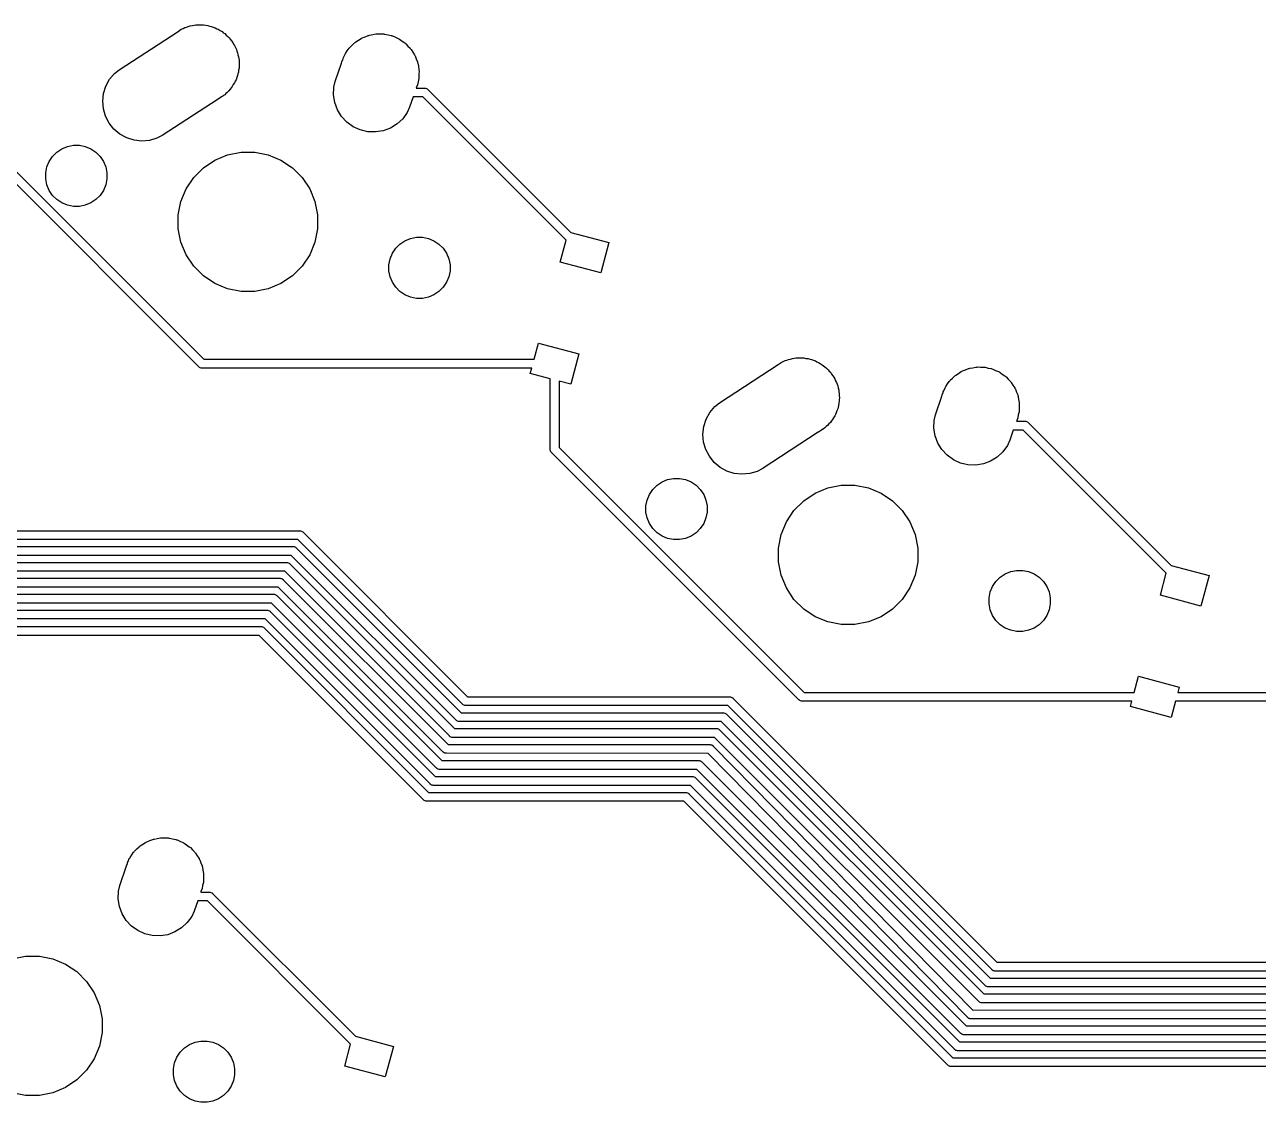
# Model space of a CAD drawing. Extents: x -662 to -203, y -195 to -58.
# Drawn here: x -418.59 to -383.3, y -102.33 to -71.5 of the extents above; entities that cross this region are included whole.
import ezdxf

# ---------------------------------------------------------------- set-up
doc = ezdxf.new("R2010")
doc.units = 0
doc.layers.add('BLACK', color=7, linetype='CONTINUOUS')

msp = doc.modelspace()

# ---------------------------------------------------------------- linework, layer by layer
at = {"layer": 'BLACK', "linetype": 'CONTINUOUS'}
for p, q in [((-414.113, -71.6351), (-414.056, -71.6114)), ((-414.056, -71.6114), (-414.001, -71.5828)), ((-414.001, -71.5828), (-413.954, -71.5691)), ((-413.954, -71.5691), (-413.908, -71.5503)), ((-413.908, -71.5503), (-413.848, -71.5382)), ((-413.848, -71.5382), (-413.788, -71.5209)), ((-413.788, -71.5209), (-413.739, -71.5167)), ((-413.739, -71.5167), (-413.691, -71.5071)), ((-413.691, -71.5071), (-413.629, -71.5071)), ((-413.629, -71.5071), (-413.567, -71.5017)), ((-413.567, -71.5017), (-413.519, -71.5071)), ((-413.519, -71.5071), (-413.469, -71.5071)), ((-413.469, -71.5071), (-413.409, -71.5192)), ((-413.409, -71.5192), (-413.347, -71.5259)), ((-413.347, -71.5259), (-413.3, -71.5407)), ((-413.3, -71.5407), (-413.252, -71.5503)), ((-413.252, -71.5503), (-413.195, -71.574)), ((-413.195, -71.574), (-413.136, -71.5927)), ((-413.136, -71.5927), (-413.093, -71.6163)), ((-413.093, -71.6163), (-413.047, -71.6351)), ((-415.884, -72.791), (-414.2, -71.6932)), ((-414.2, -71.6932), (-414.113, -71.6351)), ((-413.047, -71.6351), (-412.996, -71.6695)), ((-412.996, -71.6695), (-412.942, -71.6993)), ((-412.942, -71.6993), (-412.904, -71.7309)), ((-412.904, -71.7309), (-412.863, -71.7582)), ((-412.863, -71.7582), (-412.819, -71.802)), ((-412.819, -71.802), (-412.772, -71.8419)), ((-412.772, -71.8419), (-412.741, -71.8802)), ((-412.741, -71.8802), (-412.706, -71.9149)), ((-412.706, -71.9149), (-412.672, -71.9664)), ((-412.672, -71.9664), (-412.633, -72.0147)), ((-409.118, -71.9941), (-409.041, -71.9466)), ((-409.041, -71.9466), (-408.965, -71.8964)), ((-408.965, -71.8964), (-408.946, -71.8885)), ((-408.946, -71.8885), (-408.929, -71.8778)), ((-408.929, -71.8778), (-408.844, -71.8462)), ((-408.844, -71.8462), (-408.761, -71.8116)), ((-408.761, -71.8116), (-408.74, -71.8076)), ((-408.74, -71.8076), (-408.721, -71.8004)), ((-408.721, -71.8004), (-408.632, -71.786)), ((-408.632, -71.786), (-408.543, -71.7683)), ((-408.543, -71.7683), (-408.523, -71.7683)), ((-408.523, -71.7683), (-408.503, -71.7651)), ((-408.503, -71.7651), (-408.412, -71.7683)), ((-408.412, -71.7683), (-408.322, -71.7683)), ((-408.322, -71.7683), (-408.302, -71.7723)), ((-408.302, -71.7723), (-408.281, -71.7731)), ((-408.281, -71.7731), (-408.193, -71.7939)), ((-408.193, -71.7939), (-408.104, -71.8116)), ((-408.104, -71.8116), (-408.085, -71.8194)), ((-408.085, -71.8194), (-408.065, -71.8241)), ((-408.065, -71.8241), (-407.983, -71.8617)), ((-407.983, -71.8617), (-407.9, -71.8964)), ((-407.9, -71.8964), (-407.883, -71.9077)), ((-407.883, -71.9077), (-407.864, -71.9163)), ((-407.864, -71.9163), (-407.791, -71.9692)), ((-407.791, -71.9692), (-407.715, -72.0195)), ((-412.633, -72.0147), (-412.611, -72.0583)), ((-412.611, -72.0583), (-412.583, -72.0992)), ((-412.583, -72.0992), (-412.56, -72.1564)), ((-412.56, -72.1564), (-412.531, -72.2114)), ((-412.531, -72.2114), (-412.517, -72.2585)), ((-412.517, -72.2585), (-412.498, -72.3039)), ((-412.498, -72.3039), (-412.486, -72.3647)), ((-409.418, -72.3434), (-409.409, -72.3248)), ((-409.409, -72.3248), (-409.357, -72.2514)), ((-409.357, -72.2514), (-409.306, -72.1762)), ((-409.306, -72.1762), (-409.292, -72.1617)), ((-409.292, -72.1617), (-409.28, -72.1451)), ((-409.28, -72.1451), (-409.214, -72.0835)), ((-409.214, -72.0835), (-409.15, -72.0195)), ((-409.15, -72.0195), (-409.133, -72.0081)), ((-409.133, -72.0081), (-409.118, -71.9941)), ((-407.715, -72.0195), (-407.701, -72.034)), ((-407.701, -72.034), (-407.684, -72.046)), ((-407.684, -72.046), (-407.623, -72.1122)), ((-407.623, -72.1122), (-407.559, -72.1762)), ((-407.559, -72.1762), (-407.547, -72.1932)), ((-407.547, -72.1932), (-407.533, -72.2082)), ((-407.533, -72.2082), (-407.486, -72.2852)), ((-407.486, -72.2852), (-407.435, -72.3604)), ((-412.486, -72.3647), (-412.469, -72.4241)), ((-412.469, -72.4241), (-412.465, -72.4731)), ((-412.465, -72.4731), (-412.455, -72.5213)), ((-412.455, -72.5213), (-412.455, -72.5832)), ((-412.455, -72.5832), (-412.45, -72.6449)), ((-412.45, -72.6449), (-412.455, -72.6937)), ((-409.703, -73.1302), (-409.521, -72.5996)), ((-409.521, -72.5996), (-409.514, -72.5652)), ((-409.514, -72.5652), (-409.485, -72.4951)), ((-409.485, -72.4951), (-409.479, -72.4758)), ((-409.479, -72.4758), (-409.464, -72.444)), ((-409.464, -72.444), (-409.429, -72.3604)), ((-409.429, -72.3604), (-409.418, -72.3434)), ((-407.435, -72.3604), (-407.428, -72.3794)), ((-407.428, -72.3794), (-407.417, -72.3968)), ((-407.417, -72.3968), (-407.385, -72.4815)), ((-407.385, -72.4815), (-407.351, -72.5652)), ((-407.351, -72.5652), (-407.347, -72.5853)), ((-407.347, -72.5853), (-407.34, -72.6045)), ((-407.34, -72.6045), (-407.325, -72.6937)), ((-416.156, -73.0646), (-416.014, -72.8949)), ((-416.014, -72.8949), (-415.884, -72.791)), ((-412.522, -73.0174), (-412.541, -73.0765)), ((-412.498, -72.9602), (-412.522, -73.0174)), ((-412.489, -72.912), (-412.498, -72.9602)), ((-412.474, -72.8652), (-412.489, -72.912)), ((-412.467, -72.8036), (-412.474, -72.8652)), ((-412.455, -72.7429), (-412.467, -72.8036)), ((-412.455, -72.6937), (-412.455, -72.7429)), ((-407.312, -73.0447), (-407.333, -73.1327)), ((-407.325, -72.6937), (-407.307, -72.7825)), ((-407.311, -73.0242), (-407.312, -73.0447)), ((-407.307, -73.0041), (-407.311, -73.0242)), ((-407.307, -72.7825), (-407.307, -72.803)), ((-407.307, -72.803), (-407.304, -72.8232)), ((-407.304, -72.8232), (-407.307, -72.9136)), ((-407.307, -72.9136), (-407.307, -73.0041)), ((-416.33, -73.4702), (-416.263, -73.2588)), ((-416.263, -73.2588), (-416.156, -73.0646)), ((-412.75, -73.393), (-412.79, -73.4404)), ((-412.706, -73.3492), (-412.75, -73.393)), ((-412.679, -73.3084), (-412.706, -73.3492)), ((-412.647, -73.2707), (-412.679, -73.3084)), ((-412.618, -73.2164), (-412.647, -73.2707)), ((-412.583, -73.165), (-412.618, -73.2164)), ((-412.564, -73.1196), (-412.583, -73.165)), ((-412.541, -73.0765), (-412.564, -73.1196)), ((-409.749, -73.5133), (-409.741, -73.2918)), ((-409.741, -73.2918), (-409.703, -73.1302)), ((-407.38, -73.2916), (-407.388, -73.3162)), ((-407.388, -73.3162), (-407.151, -73.3162)), ((-407.351, -73.2215), (-407.38, -73.2916)), ((-407.333, -73.1327), (-407.351, -73.2215)), ((-407.151, -73.3162), (-407.144, -73.3156)), ((-407.144, -73.3156), (-407.138, -73.3162)), ((-407.138, -73.3162), (-407.119, -73.318)), ((-407.119, -73.318), (-407.095, -73.3253)), ((-407.095, -73.3253), (-407.073, -73.3371)), ((-407.073, -73.3371), (-407.054, -73.353)), ((-407.054, -73.353), (-407.05, -73.3578)), ((-407.05, -73.3578), (-402.964, -77.4436)), ((-416.354, -73.6904), (-416.33, -73.4702)), ((-416.335, -73.9112), (-416.354, -73.6904)), ((-413.053, -73.6315), (-414.655, -74.6759)), ((-413.047, -73.629), (-413.053, -73.6315)), ((-412.961, -73.5711), (-413.047, -73.629)), ((-412.92, -73.5443), (-412.961, -73.5711)), ((-412.915, -73.5403), (-412.92, -73.5443)), ((-412.863, -73.5059), (-412.915, -73.5403)), ((-412.828, -73.4712), (-412.863, -73.5059)), ((-412.79, -73.4404), (-412.828, -73.4712)), ((-409.714, -73.7321), (-409.749, -73.5133)), ((-409.637, -73.9397), (-409.714, -73.7321)), ((-407.475, -73.5702), (-407.575, -73.8607)), ((-407.197, -73.5702), (-407.475, -73.5702)), ((-403.101, -77.6661), (-407.197, -73.5702)), ((-420.469, -74.0664), (-413.46, -81.0749)), ((-416.273, -74.124), (-416.335, -73.9112)), ((-409.52, -74.1283), (-409.637, -73.9397)), ((-407.644, -74.0118), (-407.774, -74.1915)), ((-407.575, -73.8607), (-407.644, -74.0118)), ((-413.607, -81.2872), (-420.681, -74.2132)), ((-416.17, -74.3206), (-416.273, -74.124)), ((-416.032, -74.4935), (-416.17, -74.3206)), ((-409.369, -74.2906), (-409.52, -74.1283)), ((-409.19, -74.4203), (-409.369, -74.2906)), ((-408.988, -74.5124), (-409.19, -74.4203)), ((-407.936, -74.3424), (-408.125, -74.4588)), ((-407.774, -74.1915), (-407.936, -74.3424)), ((-415.862, -74.636), (-416.032, -74.4935)), ((-415.668, -74.7427), (-415.862, -74.636)), ((-415.457, -74.8094), (-415.668, -74.7427)), ((-415.236, -74.8336), (-415.457, -74.8094)), ((-414.803, -74.7525), (-415.016, -74.8144)), ((-414.655, -74.6759), (-414.803, -74.7525)), ((-408.773, -74.5635), (-408.988, -74.5124)), ((-408.551, -74.5715), (-408.773, -74.5635)), ((-408.332, -74.5361), (-408.551, -74.5715)), ((-408.125, -74.4588), (-408.332, -74.5361)), ((-417.787, -75.2702), (-417.665, -75.1484)), ((-417.665, -75.1484), (-417.522, -75.0526)), ((-417.522, -75.0526), (-417.363, -74.9867)), ((-417.363, -74.9867), (-417.194, -74.953)), ((-417.194, -74.953), (-417.021, -74.953)), ((-417.021, -74.953), (-416.852, -74.9867)), ((-416.852, -74.9867), (-416.693, -75.0526)), ((-416.693, -75.0526), (-416.55, -75.1484)), ((-416.55, -75.1484), (-416.428, -75.2702)), ((-415.016, -74.8144), (-415.236, -74.8336)), ((-412.782, -75.2255), (-412.397, -75.1489)), ((-412.397, -75.1489), (-412.004, -75.1489)), ((-412.004, -75.1489), (-411.619, -75.2255)), ((-417.949, -75.5728), (-417.883, -75.4136)), ((-417.883, -75.4136), (-417.787, -75.2702)), ((-416.428, -75.2702), (-416.332, -75.4136)), ((-416.332, -75.4136), (-416.266, -75.5728)), ((-413.472, -75.5941), (-413.145, -75.3759)), ((-413.145, -75.3759), (-412.782, -75.2255)), ((-411.619, -75.2255), (-411.256, -75.3759)), ((-411.256, -75.3759), (-410.93, -75.5941)), ((-417.983, -75.7418), (-417.949, -75.5728)), ((-417.983, -75.9142), (-417.983, -75.7418)), ((-416.266, -75.5728), (-416.233, -75.7418)), ((-416.233, -75.7418), (-416.233, -75.9142)), ((-413.749, -75.8718), (-413.472, -75.5941)), ((-410.93, -75.5941), (-410.652, -75.8718)), ((-417.949, -76.0833), (-417.983, -75.9142)), ((-417.883, -76.2425), (-417.949, -76.0833)), ((-416.266, -76.0833), (-416.332, -76.2425)), ((-416.233, -75.9142), (-416.266, -76.0833)), ((-414.118, -76.5612), (-413.968, -76.1984)), ((-413.968, -76.1984), (-413.749, -75.8718)), ((-410.652, -75.8718), (-410.434, -76.1984)), ((-410.434, -76.1984), (-410.283, -76.5612)), ((-417.787, -76.3858), (-417.883, -76.2425)), ((-417.665, -76.5077), (-417.787, -76.3858)), ((-417.522, -76.6034), (-417.665, -76.5077)), ((-416.55, -76.5077), (-416.693, -76.6034)), ((-416.428, -76.3858), (-416.55, -76.5077)), ((-416.332, -76.2425), (-416.428, -76.3858)), ((-414.195, -76.9464), (-414.118, -76.5612)), ((-410.283, -76.5612), (-410.207, -76.9464)), ((-417.363, -76.6694), (-417.522, -76.6034)), ((-417.194, -76.703), (-417.363, -76.6694)), ((-417.021, -76.703), (-417.194, -76.703)), ((-416.852, -76.6694), (-417.021, -76.703)), ((-416.693, -76.6034), (-416.852, -76.6694)), ((-414.195, -77.3392), (-414.195, -76.9464)), ((-410.207, -76.9464), (-410.207, -77.3392)), ((-414.118, -77.7244), (-414.195, -77.3392)), ((-410.207, -77.3392), (-410.283, -77.7244)), ((-407.708, -77.6822), (-407.549, -77.6163)), ((-407.549, -77.6163), (-407.38, -77.5826)), ((-407.38, -77.5826), (-407.208, -77.5826)), ((-407.208, -77.5826), (-407.039, -77.6163)), ((-407.039, -77.6163), (-406.879, -77.6822)), ((-402.964, -77.4436), (-401.877, -77.7349)), ((-413.968, -78.0873), (-414.118, -77.7244)), ((-410.283, -77.7244), (-410.434, -78.0873)), ((-408.069, -78.0432), (-407.973, -77.8998)), ((-407.973, -77.8998), (-407.852, -77.778)), ((-407.852, -77.778), (-407.708, -77.6822)), ((-406.879, -77.6822), (-406.736, -77.778)), ((-406.736, -77.778), (-406.614, -77.8998)), ((-406.614, -77.8998), (-406.518, -78.0432)), ((-403.269, -78.2937), (-403.101, -77.6661)), ((-401.877, -77.7349), (-402.11, -78.6043)), ((-413.749, -78.4139), (-413.968, -78.0873)), ((-410.434, -78.0873), (-410.652, -78.4139)), ((-408.169, -78.3714), (-408.135, -78.2024)), ((-408.135, -78.2024), (-408.069, -78.0432)), ((-406.518, -78.0432), (-406.452, -78.2024)), ((-406.452, -78.2024), (-406.419, -78.3714)), ((-402.11, -78.6043), (-403.269, -78.2937)), ((-413.472, -78.6916), (-413.749, -78.4139)), ((-413.145, -78.9098), (-413.472, -78.6916)), ((-410.93, -78.6916), (-411.256, -78.9098)), ((-410.652, -78.4139), (-410.93, -78.6916)), ((-408.169, -78.5438), (-408.169, -78.3714)), ((-408.135, -78.7129), (-408.169, -78.5438)), ((-406.419, -78.5438), (-406.452, -78.7129)), ((-406.419, -78.3714), (-406.419, -78.5438)), ((-412.782, -79.0601), (-413.145, -78.9098)), ((-411.256, -78.9098), (-411.619, -79.0601)), ((-408.069, -78.8721), (-408.135, -78.7129)), ((-407.973, -79.0154), (-408.069, -78.8721)), ((-407.852, -79.1373), (-407.973, -79.0154)), ((-406.614, -79.0154), (-406.736, -79.1373)), ((-406.518, -78.8721), (-406.614, -79.0154)), ((-406.452, -78.7129), (-406.518, -78.8721)), ((-412.397, -79.1367), (-412.782, -79.0601)), ((-412.004, -79.1367), (-412.397, -79.1367)), ((-411.619, -79.0601), (-412.004, -79.1367)), ((-407.708, -79.233), (-407.852, -79.1373)), ((-407.549, -79.299), (-407.708, -79.233)), ((-407.38, -79.3326), (-407.549, -79.299)), ((-407.208, -79.3326), (-407.38, -79.3326)), ((-407.039, -79.299), (-407.208, -79.3326)), ((-406.879, -79.233), (-407.039, -79.299)), ((-406.736, -79.1373), (-406.879, -79.233)), ((-404.014, -81.0749), (-403.89, -80.6119)), ((-403.89, -80.6119), (-402.731, -80.9225)), ((-413.46, -81.0749), (-404.014, -81.0749)), ((-402.731, -80.9225), (-402.964, -81.7918)), ((-396.945, -81.1658), (-396.888, -81.1421)), ((-396.888, -81.1421), (-396.833, -81.1136)), ((-396.833, -81.1136), (-396.786, -81.0998)), ((-396.786, -81.0998), (-396.74, -81.081)), ((-396.74, -81.081), (-396.679, -81.0689)), ((-396.679, -81.0689), (-396.62, -81.0516)), ((-396.62, -81.0516), (-396.571, -81.0474)), ((-396.571, -81.0474), (-396.523, -81.0378)), ((-396.523, -81.0378), (-396.461, -81.0378)), ((-396.461, -81.0378), (-396.399, -81.0324)), ((-396.399, -81.0324), (-396.35, -81.0378)), ((-396.35, -81.0378), (-396.301, -81.0378)), ((-396.301, -81.0378), (-396.24, -81.0499)), ((-396.24, -81.0499), (-396.179, -81.0567)), ((-396.179, -81.0567), (-396.132, -81.0714)), ((-396.132, -81.0714), (-396.084, -81.081)), ((-396.084, -81.081), (-396.027, -81.1047)), ((-396.027, -81.1047), (-395.968, -81.1234)), ((-395.968, -81.1234), (-395.924, -81.147)), ((-395.924, -81.147), (-395.879, -81.1658)), ((-413.603, -81.2921), (-413.607, -81.2872)), ((-413.584, -81.308), (-413.603, -81.2921)), ((-413.562, -81.3198), (-413.584, -81.308)), ((-413.538, -81.327), (-413.562, -81.3198)), ((-413.519, -81.3289), (-413.538, -81.327)), ((-413.513, -81.3295), (-413.519, -81.3289)), ((-413.519, -81.3289), (-413.519, -81.3289)), ((-413.506, -81.3289), (-413.513, -81.3295)), ((-404.082, -81.3289), (-413.506, -81.3289)), ((-404.123, -81.4812), (-404.082, -81.3289)), ((-403.554, -81.6337), (-404.123, -81.4812)), ((-398.716, -82.3217), (-397.032, -81.2239)), ((-397.032, -81.2239), (-396.945, -81.1658)), ((-395.879, -81.1658), (-395.828, -81.2003)), ((-395.828, -81.2003), (-395.773, -81.2301)), ((-395.773, -81.2301), (-395.736, -81.2617)), ((-395.736, -81.2617), (-395.695, -81.289)), ((-395.695, -81.289), (-395.651, -81.3328)), ((-395.651, -81.3328), (-395.604, -81.3726)), ((-395.604, -81.3726), (-395.573, -81.4109)), ((-395.573, -81.4109), (-395.538, -81.4457)), ((-395.538, -81.4457), (-395.504, -81.4972)), ((-395.504, -81.4972), (-395.465, -81.5455)), ((-391.949, -81.5249), (-391.872, -81.4774)), ((-391.872, -81.4774), (-391.797, -81.4271)), ((-391.797, -81.4271), (-391.778, -81.4192)), ((-391.778, -81.4192), (-391.761, -81.4085)), ((-391.761, -81.4085), (-391.676, -81.3769)), ((-391.676, -81.3769), (-391.592, -81.3423)), ((-391.592, -81.3423), (-391.572, -81.3383)), ((-391.572, -81.3383), (-391.553, -81.3311)), ((-391.553, -81.3311), (-391.464, -81.3167)), ((-391.464, -81.3167), (-391.375, -81.299)), ((-391.375, -81.299), (-391.354, -81.299)), ((-391.354, -81.299), (-391.334, -81.2958)), ((-391.334, -81.2958), (-391.244, -81.299)), ((-391.244, -81.299), (-391.153, -81.299)), ((-391.153, -81.299), (-391.133, -81.303)), ((-391.133, -81.303), (-391.113, -81.3038)), ((-391.113, -81.3038), (-391.025, -81.3246)), ((-391.025, -81.3246), (-390.936, -81.3423)), ((-390.936, -81.3423), (-390.917, -81.3501)), ((-390.917, -81.3501), (-390.897, -81.3548)), ((-390.897, -81.3548), (-390.815, -81.3925)), ((-390.815, -81.3925), (-390.731, -81.4271)), ((-390.731, -81.4271), (-390.714, -81.4385)), ((-390.714, -81.4385), (-390.696, -81.447)), ((-390.696, -81.447), (-390.622, -81.4999)), ((-390.622, -81.4999), (-390.547, -81.5502)), ((-403.554, -83.6435), (-403.554, -81.6337)), ((-402.964, -81.7918), (-403.3, -81.7018)), ((-403.3, -81.7018), (-403.3, -83.5971)), ((-395.465, -81.5455), (-395.442, -81.5891)), ((-395.442, -81.5891), (-395.415, -81.6299)), ((-395.415, -81.6299), (-395.391, -81.6871)), ((-395.391, -81.6871), (-395.363, -81.7421)), ((-395.363, -81.7421), (-395.349, -81.7893)), ((-395.349, -81.7893), (-395.33, -81.8346)), ((-395.33, -81.8346), (-395.318, -81.8954)), ((-392.25, -81.8741), (-392.241, -81.8555)), ((-392.241, -81.8555), (-392.188, -81.7822)), ((-392.188, -81.7822), (-392.138, -81.7069)), ((-392.138, -81.7069), (-392.124, -81.6924)), ((-392.124, -81.6924), (-392.112, -81.6758)), ((-392.112, -81.6758), (-392.045, -81.6142)), ((-392.045, -81.6142), (-391.981, -81.5502)), ((-391.981, -81.5502), (-391.964, -81.5388)), ((-391.964, -81.5388), (-391.949, -81.5249)), ((-390.547, -81.5502), (-390.533, -81.5647)), ((-390.533, -81.5647), (-390.516, -81.5767)), ((-390.516, -81.5767), (-390.454, -81.6429)), ((-390.454, -81.6429), (-390.39, -81.7069)), ((-390.39, -81.7069), (-390.379, -81.7239)), ((-390.379, -81.7239), (-390.365, -81.7389)), ((-390.365, -81.7389), (-390.317, -81.8159)), ((-390.317, -81.8159), (-390.267, -81.8912)), ((-395.318, -81.8954), (-395.301, -81.9549)), ((-395.301, -81.9549), (-395.297, -82.0038)), ((-395.297, -82.0038), (-395.287, -82.052)), ((-395.287, -82.052), (-395.287, -82.1139)), ((-395.287, -82.1139), (-395.282, -82.1756)), ((-395.282, -82.1756), (-395.287, -82.2245)), ((-392.535, -82.661), (-392.353, -82.1304)), ((-392.353, -82.1304), (-392.346, -82.0959)), ((-392.346, -82.0959), (-392.317, -82.0258)), ((-392.317, -82.0258), (-392.31, -82.0065)), ((-392.31, -82.0065), (-392.296, -81.9748)), ((-392.296, -81.9748), (-392.261, -81.8912)), ((-392.261, -81.8912), (-392.25, -81.8741)), ((-390.267, -81.8912), (-390.259, -81.9101)), ((-390.259, -81.9101), (-390.249, -81.9275)), ((-390.249, -81.9275), (-390.217, -82.0123)), ((-390.217, -82.0123), (-390.182, -82.0959)), ((-390.182, -82.0959), (-390.178, -82.116)), ((-390.178, -82.116), (-390.171, -82.1352)), ((-390.171, -82.1352), (-390.157, -82.2245)), ((-398.988, -82.5953), (-398.845, -82.4256)), ((-398.845, -82.4256), (-398.716, -82.3217)), ((-395.354, -82.5482), (-395.373, -82.6072)), ((-395.33, -82.4909), (-395.354, -82.5482)), ((-395.321, -82.4428), (-395.33, -82.4909)), ((-395.306, -82.3959), (-395.321, -82.4428)), ((-395.299, -82.3343), (-395.306, -82.3959)), ((-395.287, -82.2736), (-395.299, -82.3343)), ((-395.287, -82.2245), (-395.287, -82.2736)), ((-390.157, -82.2245), (-390.139, -82.3132)), ((-390.143, -82.5549), (-390.144, -82.5754)), ((-390.139, -82.5348), (-390.143, -82.5549)), ((-390.139, -82.3132), (-390.139, -82.3337)), ((-390.139, -82.3337), (-390.136, -82.354)), ((-390.136, -82.354), (-390.139, -82.4443)), ((-390.139, -82.4443), (-390.139, -82.5348)), ((-399.161, -83.0009), (-399.095, -82.7896)), ((-399.095, -82.7896), (-398.988, -82.5953)), ((-395.582, -82.9237), (-395.622, -82.9712)), ((-395.538, -82.8799), (-395.582, -82.9237)), ((-395.511, -82.8391), (-395.538, -82.8799)), ((-395.479, -82.8015), (-395.511, -82.8391)), ((-395.449, -82.7472), (-395.479, -82.8015)), ((-395.415, -82.6957), (-395.449, -82.7472)), ((-395.396, -82.6503), (-395.415, -82.6957)), ((-395.373, -82.6072), (-395.396, -82.6503)), ((-392.581, -83.044), (-392.573, -82.8226)), ((-392.573, -82.8226), (-392.535, -82.661)), ((-390.211, -82.8223), (-390.22, -82.8469)), ((-390.22, -82.8469), (-389.982, -82.8469)), ((-390.182, -82.7522), (-390.211, -82.8223)), ((-390.165, -82.6634), (-390.182, -82.7522)), ((-390.144, -82.5754), (-390.165, -82.6634)), ((-389.982, -82.8469), (-389.976, -82.8463)), ((-389.976, -82.8463), (-389.97, -82.8469)), ((-389.97, -82.8469), (-389.951, -82.8488)), ((-389.951, -82.8488), (-389.927, -82.856)), ((-389.927, -82.856), (-389.905, -82.8678)), ((-389.905, -82.8678), (-389.886, -82.8837)), ((-389.886, -82.8837), (-389.882, -82.8885)), ((-389.882, -82.8885), (-385.796, -86.9744)), ((-399.186, -83.2212), (-399.161, -83.0009)), ((-399.166, -83.4419), (-399.186, -83.2212)), ((-395.885, -83.1622), (-397.487, -84.2066)), ((-395.879, -83.1598), (-395.885, -83.1622)), ((-395.792, -83.1018), (-395.879, -83.1598)), ((-395.751, -83.0751), (-395.792, -83.1018)), ((-395.746, -83.071), (-395.751, -83.0751)), ((-395.695, -83.0366), (-395.746, -83.071)), ((-395.66, -83.0019), (-395.695, -83.0366)), ((-395.622, -82.9712), (-395.66, -83.0019)), ((-392.546, -83.2628), (-392.581, -83.044)), ((-392.468, -83.4705), (-392.546, -83.2628)), ((-390.307, -83.1009), (-390.407, -83.3914)), ((-390.029, -83.1009), (-390.307, -83.1009)), ((-385.933, -87.1968), (-390.029, -83.1009)), ((-403.3, -83.5971), (-396.292, -90.6056)), ((-399.104, -83.6547), (-399.166, -83.4419)), ((-392.352, -83.659), (-392.468, -83.4705)), ((-390.476, -83.5425), (-390.606, -83.7222)), ((-390.407, -83.3914), (-390.476, -83.5425)), ((-403.555, -83.6497), (-403.554, -83.6435)), ((-403.552, -83.6746), (-403.555, -83.6497)), ((-403.545, -83.6986), (-403.552, -83.6746)), ((-403.533, -83.7206), (-403.545, -83.6986)), ((-403.518, -83.74), (-403.533, -83.7206)), ((-403.533, -83.7206), (-403.533, -83.7206)), ((-403.513, -83.744), (-403.518, -83.74)), ((-396.439, -90.818), (-403.513, -83.744)), ((-399.002, -83.8513), (-399.104, -83.6547)), ((-398.864, -84.0242), (-399.002, -83.8513)), ((-392.201, -83.8213), (-392.352, -83.659)), ((-392.021, -83.951), (-392.201, -83.8213)), ((-391.82, -84.0431), (-392.021, -83.951)), ((-390.768, -83.8731), (-390.956, -83.9895)), ((-390.606, -83.7222), (-390.768, -83.8731)), ((-398.694, -84.1667), (-398.864, -84.0242)), ((-398.5, -84.2734), (-398.694, -84.1667)), ((-398.288, -84.3401), (-398.5, -84.2734)), ((-397.634, -84.2832), (-397.847, -84.3452)), ((-397.487, -84.2066), (-397.634, -84.2832)), ((-391.604, -84.0942), (-391.82, -84.0431)), ((-391.383, -84.1022), (-391.604, -84.0942)), ((-391.164, -84.0668), (-391.383, -84.1022)), ((-390.956, -83.9895), (-391.164, -84.0668)), ((-400.619, -84.801), (-400.497, -84.6791)), ((-400.497, -84.6791), (-400.354, -84.5833)), ((-400.354, -84.5833), (-400.195, -84.5174)), ((-400.195, -84.5174), (-400.026, -84.4837)), ((-400.026, -84.4837), (-399.853, -84.4837)), ((-399.853, -84.4837), (-399.684, -84.5174)), ((-399.684, -84.5174), (-399.525, -84.5833)), ((-399.525, -84.5833), (-399.382, -84.6791)), ((-399.382, -84.6791), (-399.26, -84.801)), ((-398.068, -84.3644), (-398.288, -84.3401)), ((-397.847, -84.3452), (-398.068, -84.3644)), ((-395.614, -84.7563), (-395.229, -84.6796)), ((-395.229, -84.6796), (-394.836, -84.6796)), ((-394.836, -84.6796), (-394.451, -84.7563)), ((-400.781, -85.1035), (-400.715, -84.9443)), ((-400.715, -84.9443), (-400.619, -84.801)), ((-399.26, -84.801), (-399.164, -84.9443)), ((-399.164, -84.9443), (-399.098, -85.1035)), ((-396.303, -85.1248), (-395.977, -84.9066)), ((-395.977, -84.9066), (-395.614, -84.7563)), ((-394.451, -84.7563), (-394.088, -84.9066)), ((-394.088, -84.9066), (-393.761, -85.1248)), ((-400.814, -85.2726), (-400.781, -85.1035)), ((-400.814, -85.4449), (-400.814, -85.2726)), ((-399.098, -85.1035), (-399.064, -85.2726)), ((-399.064, -85.2726), (-399.064, -85.4449)), ((-396.581, -85.4025), (-396.303, -85.1248)), ((-393.761, -85.1248), (-393.484, -85.4025)), ((-400.781, -85.614), (-400.814, -85.4449)), ((-400.715, -85.7732), (-400.781, -85.614)), ((-399.098, -85.614), (-399.164, -85.7732)), ((-399.064, -85.4449), (-399.098, -85.614)), ((-396.95, -86.092), (-396.799, -85.7291)), ((-396.799, -85.7291), (-396.581, -85.4025)), ((-393.484, -85.4025), (-393.265, -85.7291)), ((-393.265, -85.7291), (-393.115, -86.092)), ((-421.486, -85.979), (-410.724, -85.979)), ((-410.724, -85.979), (-410.718, -85.9784)), ((-410.718, -85.9784), (-410.712, -85.979)), ((-410.712, -85.979), (-410.693, -85.9808)), ((-410.693, -85.9808), (-410.669, -85.9881)), ((-410.669, -85.9881), (-410.647, -85.9999)), ((-410.647, -85.9999), (-410.628, -86.0158)), ((-410.628, -86.0158), (-410.624, -86.0206)), ((-410.624, -86.0206), (-405.916, -90.7288)), ((-400.619, -85.9165), (-400.715, -85.7732)), ((-400.497, -86.0384), (-400.619, -85.9165)), ((-400.354, -86.1342), (-400.497, -86.0384)), ((-399.382, -86.0384), (-399.525, -86.1342)), ((-399.26, -85.9165), (-399.382, -86.0384)), ((-399.164, -85.7732), (-399.26, -85.9165)), ((-397.026, -86.4772), (-396.95, -86.092)), ((-393.115, -86.092), (-393.039, -86.4772)), ((-421.674, -86.433), (-410.912, -86.433)), ((-410.771, -86.233), (-421.532, -86.233)), ((-410.912, -86.433), (-410.906, -86.4324)), ((-410.906, -86.4324), (-410.9, -86.433)), ((-410.9, -86.433), (-410.881, -86.4348)), ((-410.881, -86.4348), (-410.857, -86.4421)), ((-410.857, -86.4421), (-410.835, -86.4539)), ((-410.835, -86.4539), (-410.816, -86.4698)), ((-406.062, -90.9412), (-410.771, -86.233)), ((-400.195, -86.2001), (-400.354, -86.1342)), ((-400.026, -86.2337), (-400.195, -86.2001)), ((-399.853, -86.2337), (-400.026, -86.2337)), ((-399.684, -86.2001), (-399.853, -86.2337)), ((-399.525, -86.1342), (-399.684, -86.2001)), ((-410.959, -86.687), (-421.72, -86.687)), ((-406.247, -91.3984), (-410.959, -86.687)), ((-410.816, -86.4698), (-410.812, -86.4746)), ((-410.812, -86.4746), (-406.1, -91.186)), ((-397.026, -86.8699), (-397.026, -86.4772)), ((-393.039, -86.4772), (-393.039, -86.8699)), ((-411.147, -87.141), (-421.908, -87.141)), ((-421.862, -86.887), (-411.1, -86.887)), ((-406.435, -91.8524), (-411.147, -87.141)), ((-411.1, -86.887), (-411.094, -86.8864)), ((-411.094, -86.8864), (-411.088, -86.887)), ((-411.088, -86.887), (-411.069, -86.8889)), ((-411.069, -86.8889), (-411.045, -86.8961)), ((-411.045, -86.8961), (-411.023, -86.9079)), ((-411.023, -86.9079), (-411.004, -86.9238)), ((-411.004, -86.9238), (-411, -86.9286)), ((-411, -86.9286), (-406.289, -91.64)), ((-396.95, -87.2551), (-397.026, -86.8699)), ((-393.039, -86.8699), (-393.115, -87.2551)), ((-390.54, -87.2129), (-390.381, -87.147)), ((-390.381, -87.147), (-390.212, -87.1134)), ((-390.212, -87.1134), (-390.039, -87.1134)), ((-390.039, -87.1134), (-389.87, -87.147)), ((-389.87, -87.147), (-389.711, -87.2129)), ((-385.796, -86.9744), (-384.709, -87.2656)), ((-422.05, -87.341), (-411.288, -87.341)), ((-411.288, -87.341), (-411.282, -87.3404)), ((-411.282, -87.3404), (-411.276, -87.341)), ((-411.276, -87.341), (-411.257, -87.3429)), ((-411.257, -87.3429), (-411.233, -87.3501)), ((-411.233, -87.3501), (-411.211, -87.3619)), ((-411.211, -87.3619), (-411.192, -87.3778)), ((-411.192, -87.3778), (-411.188, -87.3826)), ((-411.188, -87.3826), (-406.477, -92.0941)), ((-396.799, -87.618), (-396.95, -87.2551)), ((-393.115, -87.2551), (-393.265, -87.618)), ((-390.901, -87.5739), (-390.805, -87.4306)), ((-390.805, -87.4306), (-390.683, -87.3087)), ((-390.683, -87.3087), (-390.54, -87.2129)), ((-389.711, -87.2129), (-389.568, -87.3087)), ((-389.568, -87.3087), (-389.446, -87.4306)), ((-389.446, -87.4306), (-389.35, -87.5739)), ((-386.101, -87.8244), (-385.933, -87.1968)), ((-384.709, -87.2656), (-384.942, -88.135)), ((-422.238, -87.795), (-411.476, -87.795)), ((-411.335, -87.595), (-422.096, -87.595)), ((-411.476, -87.795), (-411.47, -87.7944)), ((-411.47, -87.7944), (-411.464, -87.795)), ((-411.464, -87.795), (-411.445, -87.7969)), ((-411.445, -87.7969), (-411.421, -87.8041)), ((-411.421, -87.8041), (-411.399, -87.8159)), ((-411.399, -87.8159), (-411.38, -87.8318)), ((-411.38, -87.8318), (-411.376, -87.8367)), ((-411.376, -87.8367), (-406.655, -92.5576)), ((-406.623, -92.3064), (-411.335, -87.595)), ((-396.581, -87.9446), (-396.799, -87.618)), ((-393.265, -87.618), (-393.484, -87.9446)), ((-391.001, -87.9022), (-390.967, -87.7331)), ((-390.967, -87.7331), (-390.901, -87.5739)), ((-389.35, -87.5739), (-389.284, -87.7331)), ((-389.284, -87.7331), (-389.251, -87.9022)), ((-384.942, -88.135), (-386.101, -87.8244)), ((-411.523, -88.049), (-422.284, -88.049)), ((-406.802, -92.77), (-411.523, -88.049)), ((-396.303, -88.2223), (-396.581, -87.9446)), ((-393.484, -87.9446), (-393.761, -88.2223)), ((-391.001, -88.0745), (-391.001, -87.9022)), ((-390.967, -88.2436), (-391.001, -88.0745)), ((-389.251, -88.0745), (-389.284, -88.2436)), ((-389.251, -87.9022), (-389.251, -88.0745)), ((-411.711, -88.5031), (-422.472, -88.5031)), ((-422.426, -88.249), (-411.665, -88.249)), ((-406.99, -93.224), (-411.711, -88.5031)), ((-411.665, -88.249), (-411.658, -88.2484)), ((-411.658, -88.2484), (-411.652, -88.249)), ((-411.652, -88.249), (-411.633, -88.2509)), ((-411.633, -88.2509), (-411.609, -88.2582)), ((-411.609, -88.2582), (-411.587, -88.2699)), ((-411.587, -88.2699), (-411.568, -88.2858)), ((-411.568, -88.2858), (-411.564, -88.2907)), ((-411.564, -88.2907), (-406.843, -93.0116)), ((-395.977, -88.4405), (-396.303, -88.2223)), ((-395.614, -88.5908), (-395.977, -88.4405)), ((-394.088, -88.4405), (-394.451, -88.5908)), ((-393.761, -88.2223), (-394.088, -88.4405)), ((-390.901, -88.4028), (-390.967, -88.2436)), ((-390.805, -88.5461), (-390.901, -88.4028)), ((-390.683, -88.668), (-390.805, -88.5461)), ((-389.446, -88.5461), (-389.568, -88.668)), ((-389.35, -88.4028), (-389.446, -88.5461)), ((-389.284, -88.2436), (-389.35, -88.4028)), ((-422.596, -88.7211), (-411.835, -88.7211)), ((-411.835, -88.7211), (-411.828, -88.7205)), ((-411.828, -88.7205), (-411.822, -88.7211)), ((-411.822, -88.7211), (-411.803, -88.723)), ((-411.803, -88.723), (-411.779, -88.7302)), ((-411.779, -88.7302), (-411.757, -88.742)), ((-411.757, -88.742), (-411.738, -88.7579)), ((-411.738, -88.7579), (-411.734, -88.7627)), ((-411.734, -88.7627), (-407.031, -93.4656)), ((-395.229, -88.6675), (-395.614, -88.5908)), ((-394.836, -88.6675), (-395.229, -88.6675)), ((-394.451, -88.5908), (-394.836, -88.6675)), ((-390.54, -88.7638), (-390.683, -88.668)), ((-390.381, -88.8297), (-390.54, -88.7638)), ((-390.212, -88.8634), (-390.381, -88.8297)), ((-390.039, -88.8634), (-390.212, -88.8634)), ((-389.87, -88.8297), (-390.039, -88.8634)), ((-389.711, -88.7638), (-389.87, -88.8297)), ((-389.568, -88.668), (-389.711, -88.7638)), ((-411.881, -88.9751), (-422.642, -88.9751)), ((-407.178, -93.678), (-411.881, -88.9751)), ((-386.846, -90.6056), (-386.722, -90.1426)), ((-386.722, -90.1426), (-385.563, -90.4532)), ((-396.292, -90.6056), (-386.846, -90.6056)), ((-385.563, -90.4532), (-385.604, -90.6056)), ((-385.604, -90.6056), (-380.994, -90.6056)), ((-406.058, -90.946), (-406.062, -90.9412)), ((-406.039, -90.9619), (-406.058, -90.946)), ((-406.017, -90.9737), (-406.039, -90.9619)), ((-405.993, -90.981), (-406.017, -90.9737)), ((-405.968, -90.9834), (-405.993, -90.981)), ((-405.962, -90.9828), (-405.968, -90.9834)), ((-398.477, -90.9828), (-405.962, -90.9828)), ((-405.916, -90.7288), (-398.431, -90.7288)), ((-390.924, -98.5358), (-398.477, -90.9828)), ((-398.431, -90.7288), (-398.424, -90.7282)), ((-398.424, -90.7282), (-398.418, -90.7288)), ((-398.418, -90.7288), (-398.4, -90.7306)), ((-398.4, -90.7306), (-398.376, -90.7379)), ((-398.376, -90.7379), (-398.354, -90.7497)), ((-398.354, -90.7497), (-398.334, -90.7656)), ((-398.334, -90.7656), (-398.33, -90.7704)), ((-398.33, -90.7704), (-390.777, -98.3234)), ((-396.435, -90.8228), (-396.439, -90.818)), ((-396.415, -90.8387), (-396.435, -90.8228)), ((-396.393, -90.8505), (-396.415, -90.8387)), ((-396.369, -90.8577), (-396.393, -90.8505)), ((-396.351, -90.8596), (-396.369, -90.8577)), ((-396.344, -90.8602), (-396.351, -90.8596)), ((-396.351, -90.8596), (-396.351, -90.8596)), ((-396.338, -90.8596), (-396.344, -90.8602)), ((-386.914, -90.8596), (-396.338, -90.8596)), ((-386.955, -91.012), (-386.914, -90.8596)), ((-385.796, -91.3225), (-386.955, -91.012)), ((-385.672, -90.8596), (-385.796, -91.3225)), ((-380.925, -90.8596), (-385.672, -90.8596)), ((-406.1, -91.186), (-398.615, -91.186)), ((-398.615, -91.186), (-398.609, -91.1854)), ((-398.609, -91.1854), (-398.603, -91.186)), ((-398.603, -91.186), (-398.584, -91.1878)), ((-398.584, -91.1878), (-398.56, -91.1951)), ((-398.56, -91.1951), (-398.538, -91.2069)), ((-398.538, -91.2069), (-398.519, -91.2228)), ((-398.519, -91.2228), (-398.515, -91.2276)), ((-398.515, -91.2276), (-390.965, -98.7774)), ((-406.289, -91.64), (-398.804, -91.64)), ((-406.243, -91.4032), (-406.247, -91.3984)), ((-406.23, -91.4138), (-406.243, -91.4032)), ((-406.224, -91.4191), (-406.23, -91.4138)), ((-406.202, -91.4309), (-406.224, -91.4191)), ((-406.178, -91.4382), (-406.202, -91.4309)), ((-406.153, -91.4406), (-406.178, -91.4382)), ((-406.147, -91.44), (-406.153, -91.4406)), ((-398.662, -91.44), (-406.147, -91.44)), ((-398.804, -91.64), (-398.797, -91.6394)), ((-398.797, -91.6394), (-398.791, -91.64)), ((-398.791, -91.64), (-398.772, -91.6418)), ((-398.772, -91.6418), (-398.748, -91.6491)), ((-398.748, -91.6491), (-398.726, -91.6609)), ((-398.726, -91.6609), (-398.707, -91.6768)), ((-398.707, -91.6768), (-398.703, -91.6816)), ((-398.703, -91.6816), (-391.153, -99.2314)), ((-391.112, -98.9898), (-398.662, -91.44)), ((-406.477, -92.0941), (-398.989, -92.1004)), ((-406.431, -91.8572), (-406.435, -91.8524)), ((-406.412, -91.8731), (-406.431, -91.8572)), ((-406.39, -91.8849), (-406.412, -91.8731)), ((-406.366, -91.8922), (-406.39, -91.8849)), ((-406.347, -91.894), (-406.366, -91.8922)), ((-406.341, -91.8946), (-406.347, -91.894)), ((-406.347, -91.894), (-406.347, -91.894)), ((-406.335, -91.894), (-406.341, -91.8946)), ((-398.85, -91.894), (-406.335, -91.894)), ((-398.989, -92.1004), (-398.982, -92.0998)), ((-398.982, -92.0998), (-398.97, -92.1011)), ((-398.97, -92.1011), (-398.958, -92.1023)), ((-391.3, -99.4438), (-398.85, -91.894)), ((-406.619, -92.3112), (-406.623, -92.3064)), ((-406.615, -92.3152), (-406.619, -92.3112)), ((-406.61, -92.3193), (-406.615, -92.3152)), ((-406.615, -92.3152), (-406.615, -92.3152)), ((-406.6, -92.3271), (-406.61, -92.3193)), ((-406.588, -92.3334), (-406.6, -92.3271)), ((-406.6, -92.3271), (-406.6, -92.3271)), ((-406.6, -92.3271), (-406.6, -92.3271)), ((-406.578, -92.3389), (-406.588, -92.3334)), ((-406.565, -92.3429), (-406.578, -92.3389)), ((-406.578, -92.3389), (-406.578, -92.3389)), ((-406.578, -92.3389), (-406.578, -92.3389)), ((-406.554, -92.3462), (-406.565, -92.3429)), ((-406.541, -92.3475), (-406.554, -92.3462)), ((-406.554, -92.3462), (-406.554, -92.3462)), ((-406.554, -92.3462), (-406.554, -92.3462)), ((-406.536, -92.348), (-406.541, -92.3475)), ((-406.535, -92.348), (-406.536, -92.348)), ((-406.529, -92.3486), (-406.535, -92.348)), ((-406.523, -92.348), (-406.529, -92.3486)), ((-399.036, -92.3544), (-406.523, -92.348)), ((-391.61, -99.907), (-399.036, -92.3544)), ((-398.958, -92.1023), (-398.958, -92.1024)), ((-398.958, -92.1024), (-398.957, -92.1025)), ((-398.957, -92.1025), (-398.946, -92.106)), ((-398.946, -92.106), (-398.934, -92.1095)), ((-398.934, -92.1095), (-398.934, -92.1098)), ((-398.934, -92.1098), (-398.933, -92.1099)), ((-398.933, -92.1099), (-398.923, -92.1157)), ((-398.923, -92.1157), (-398.912, -92.1214)), ((-398.912, -92.1214), (-398.912, -92.1217)), ((-398.912, -92.1217), (-398.911, -92.1219)), ((-398.911, -92.1219), (-398.902, -92.1296)), ((-398.902, -92.1296), (-398.893, -92.1372)), ((-398.893, -92.1372), (-398.889, -92.1425)), ((-398.889, -92.1425), (-391.462, -99.695)), ((-406.798, -92.7748), (-406.802, -92.77)), ((-406.779, -92.7907), (-406.798, -92.7748)), ((-406.756, -92.8025), (-406.779, -92.7907)), ((-406.733, -92.8098), (-406.756, -92.8025)), ((-406.655, -92.5576), (-399.309, -92.5576)), ((-399.309, -92.5576), (-399.303, -92.557)), ((-399.303, -92.557), (-399.297, -92.5576)), ((-399.297, -92.5576), (-399.278, -92.5594)), ((-399.278, -92.5594), (-399.254, -92.5667)), ((-399.254, -92.5667), (-399.232, -92.5785)), ((-399.232, -92.5785), (-399.213, -92.5944)), ((-399.213, -92.5944), (-399.209, -92.5992)), ((-399.209, -92.5992), (-391.659, -100.149)), ((-406.843, -93.0116), (-399.497, -93.0116)), ((-406.708, -92.8122), (-406.733, -92.8098)), ((-406.701, -92.8116), (-406.708, -92.8122)), ((-399.356, -92.8116), (-406.701, -92.8116)), ((-399.497, -93.0116), (-399.491, -93.011)), ((-399.491, -93.011), (-399.485, -93.0116)), ((-399.485, -93.0116), (-399.466, -93.0134)), ((-399.466, -93.0134), (-399.442, -93.0207)), ((-399.442, -93.0207), (-399.42, -93.0325)), ((-399.42, -93.0325), (-399.401, -93.0484)), ((-399.401, -93.0484), (-399.397, -93.0532)), ((-399.397, -93.0532), (-391.847, -100.603)), ((-391.806, -100.362), (-399.356, -92.8116)), ((-407.031, -93.4656), (-399.685, -93.4656)), ((-406.986, -93.2288), (-406.99, -93.224)), ((-406.967, -93.2447), (-406.986, -93.2288)), ((-406.945, -93.2565), (-406.967, -93.2447)), ((-406.921, -93.2638), (-406.945, -93.2565)), ((-406.902, -93.2656), (-406.921, -93.2638)), ((-406.896, -93.2662), (-406.902, -93.2656)), ((-406.902, -93.2656), (-406.902, -93.2656)), ((-406.889, -93.2656), (-406.896, -93.2662)), ((-399.544, -93.2656), (-406.889, -93.2656)), ((-399.685, -93.4656), (-399.679, -93.465)), ((-399.679, -93.465), (-399.673, -93.4656)), ((-399.673, -93.4656), (-399.654, -93.4675)), ((-399.654, -93.4675), (-399.63, -93.4747)), ((-399.63, -93.4747), (-399.608, -93.4865)), ((-399.608, -93.4865), (-399.589, -93.5024)), ((-399.589, -93.5024), (-399.585, -93.5072)), ((-399.585, -93.5072), (-392.035, -101.057)), ((-391.994, -100.816), (-399.544, -93.2656)), ((-407.174, -93.6829), (-407.178, -93.678)), ((-407.155, -93.6987), (-407.174, -93.6829)), ((-407.133, -93.7105), (-407.155, -93.6987)), ((-407.109, -93.7178), (-407.133, -93.7105)), ((-407.084, -93.7202), (-407.109, -93.7178)), ((-407.078, -93.7196), (-407.084, -93.7202)), ((-399.732, -93.7196), (-407.078, -93.7196)), ((-392.182, -101.27), (-399.732, -93.7196)), ((-415.204, -94.9478), (-415.128, -94.8975)), ((-415.128, -94.8975), (-415.11, -94.8896)), ((-415.11, -94.8896), (-415.092, -94.8789)), ((-415.092, -94.8789), (-415.007, -94.8473)), ((-415.007, -94.8473), (-414.924, -94.8127)), ((-414.924, -94.8127), (-414.904, -94.8087)), ((-414.904, -94.8087), (-414.884, -94.8015)), ((-414.884, -94.8015), (-414.795, -94.7871)), ((-414.795, -94.7871), (-414.706, -94.7694)), ((-414.706, -94.7694), (-414.686, -94.7694)), ((-414.686, -94.7694), (-414.666, -94.7662)), ((-414.666, -94.7662), (-414.575, -94.7694)), ((-414.575, -94.7694), (-414.485, -94.7694)), ((-414.485, -94.7694), (-414.465, -94.7734)), ((-414.465, -94.7734), (-414.444, -94.7742)), ((-414.444, -94.7742), (-414.356, -94.795)), ((-414.356, -94.795), (-414.267, -94.8127)), ((-414.267, -94.8127), (-414.248, -94.8205)), ((-414.248, -94.8205), (-414.229, -94.8252)), ((-414.229, -94.8252), (-414.146, -94.8628)), ((-414.146, -94.8628), (-414.063, -94.8975)), ((-414.063, -94.8975), (-414.046, -94.9089)), ((-414.046, -94.9089), (-414.027, -94.9174)), ((-414.027, -94.9174), (-413.954, -94.9703)), ((-415.573, -95.3259), (-415.52, -95.2525)), ((-415.52, -95.2525), (-415.469, -95.1773)), ((-415.469, -95.1773), (-415.455, -95.1628)), ((-415.455, -95.1628), (-415.443, -95.1462)), ((-415.443, -95.1462), (-415.377, -95.0846)), ((-415.377, -95.0846), (-415.313, -95.0206)), ((-415.313, -95.0206), (-415.296, -95.0092)), ((-415.296, -95.0092), (-415.281, -94.9953)), ((-415.281, -94.9953), (-415.204, -94.9478)), ((-413.954, -94.9703), (-413.878, -95.0206)), ((-413.878, -95.0206), (-413.864, -95.0351)), ((-413.864, -95.0351), (-413.847, -95.0471)), ((-413.847, -95.0471), (-413.786, -95.1133)), ((-413.786, -95.1133), (-413.722, -95.1773)), ((-413.722, -95.1773), (-413.71, -95.1943)), ((-413.71, -95.1943), (-413.696, -95.2093)), ((-413.696, -95.2093), (-413.649, -95.2863)), ((-415.866, -96.1313), (-415.684, -95.6007)), ((-415.684, -95.6007), (-415.677, -95.5663)), ((-415.677, -95.5663), (-415.648, -95.4962)), ((-415.648, -95.4962), (-415.642, -95.4769)), ((-415.642, -95.4769), (-415.627, -95.4452)), ((-415.627, -95.4452), (-415.593, -95.3615)), ((-415.593, -95.3615), (-415.581, -95.3445)), ((-415.581, -95.3445), (-415.573, -95.3259)), ((-413.649, -95.2863), (-413.599, -95.3615)), ((-413.599, -95.3615), (-413.591, -95.3805)), ((-413.591, -95.3805), (-413.58, -95.3979)), ((-413.58, -95.3979), (-413.548, -95.4827)), ((-413.548, -95.4827), (-413.514, -95.5663)), ((-413.514, -95.5663), (-413.51, -95.5864)), ((-413.51, -95.5864), (-413.503, -95.6056)), ((-413.503, -95.6056), (-413.488, -95.6949)), ((-413.488, -95.6949), (-413.471, -95.7836)), ((-413.471, -95.7836), (-413.471, -95.8041)), ((-413.471, -95.8041), (-413.467, -95.8243)), ((-413.467, -95.8243), (-413.471, -95.9147)), ((-413.471, -95.9147), (-413.471, -96.0052)), ((-415.913, -96.5144), (-415.905, -96.2929)), ((-415.905, -96.2929), (-415.866, -96.1313)), ((-413.543, -96.2927), (-413.551, -96.3173)), ((-413.551, -96.3173), (-413.314, -96.3173)), ((-413.514, -96.2226), (-413.543, -96.2927)), ((-413.496, -96.1338), (-413.514, -96.2226)), ((-413.475, -96.0458), (-413.496, -96.1338)), ((-413.471, -96.0052), (-413.475, -96.0253)), ((-413.475, -96.0253), (-413.475, -96.0458)), ((-413.314, -96.3173), (-413.307, -96.3167)), ((-413.307, -96.3167), (-413.301, -96.3173)), ((-413.301, -96.3173), (-413.283, -96.3192)), ((-413.283, -96.3192), (-413.259, -96.3264)), ((-413.259, -96.3264), (-413.237, -96.3382)), ((-415.877, -96.7332), (-415.913, -96.5144)), ((-413.638, -96.5713), (-413.738, -96.8618)), ((-413.36, -96.5713), (-413.638, -96.5713)), ((-409.264, -100.667), (-413.36, -96.5713)), ((-413.237, -96.3382), (-413.217, -96.3541)), ((-413.217, -96.3541), (-413.213, -96.3589)), ((-413.213, -96.3589), (-409.127, -100.445)), ((-415.8, -96.9408), (-415.877, -96.7332)), ((-415.683, -97.1294), (-415.8, -96.9408)), ((-413.807, -97.0129), (-413.937, -97.1926)), ((-413.738, -96.8618), (-413.807, -97.0129)), ((-415.533, -97.2917), (-415.683, -97.1294)), ((-415.353, -97.4214), (-415.533, -97.2917)), ((-414.099, -97.3435), (-414.288, -97.4599)), ((-413.937, -97.1926), (-414.099, -97.3435)), ((-415.151, -97.5135), (-415.353, -97.4214)), ((-414.936, -97.5646), (-415.151, -97.5135)), ((-414.714, -97.5726), (-414.936, -97.5646)), ((-414.495, -97.5372), (-414.714, -97.5726)), ((-414.288, -97.4599), (-414.495, -97.5372)), ((-418.945, -98.2267), (-418.56, -98.15)), ((-418.56, -98.15), (-418.167, -98.15)), ((-418.167, -98.15), (-417.782, -98.2267)), ((-417.782, -98.2267), (-417.419, -98.377)), ((-417.419, -98.377), (-417.093, -98.5952)), ((-390.777, -98.3234), (-374.525, -98.3234)), ((-417.093, -98.5952), (-416.815, -98.8729)), ((-390.965, -98.7774), (-374.318, -98.7774)), ((-390.92, -98.5406), (-390.924, -98.5358)), ((-390.901, -98.5565), (-390.92, -98.5406)), ((-390.879, -98.5683), (-390.901, -98.5565)), ((-390.855, -98.5756), (-390.879, -98.5683)), ((-390.836, -98.5774), (-390.855, -98.5756)), ((-390.83, -98.578), (-390.836, -98.5774)), ((-390.836, -98.5774), (-390.836, -98.5774)), ((-390.824, -98.5774), (-390.83, -98.578)), ((-374.478, -98.5774), (-390.824, -98.5774)), ((-416.815, -98.8729), (-416.597, -99.1995)), ((-391.108, -98.9946), (-391.112, -98.9898)), ((-391.089, -99.0105), (-391.108, -98.9946)), ((-391.067, -99.0223), (-391.089, -99.0105)), ((-391.043, -99.0296), (-391.067, -99.0223)), ((-391.024, -99.0314), (-391.043, -99.0296)), ((-391.018, -99.032), (-391.024, -99.0314)), ((-391.024, -99.0314), (-391.024, -99.0314)), ((-391.012, -99.0314), (-391.018, -99.032)), ((-374.272, -99.0314), (-391.012, -99.0314)), ((-416.597, -99.1995), (-416.447, -99.5623)), ((-391.296, -99.4487), (-391.3, -99.4438)), ((-391.277, -99.4645), (-391.296, -99.4487)), ((-391.255, -99.4763), (-391.277, -99.4645)), ((-391.231, -99.4836), (-391.255, -99.4763)), ((-391.206, -99.486), (-391.231, -99.4836)), ((-391.2, -99.4854), (-391.206, -99.486)), ((-374.084, -99.4854), (-391.2, -99.4854)), ((-391.153, -99.2314), (-374.13, -99.2314)), ((-416.447, -99.5623), (-416.37, -99.9476)), ((-391.462, -99.695), (-373.829, -99.6855)), ((-416.37, -99.9476), (-416.37, -100.34)), ((-391.659, -100.149), (-373.651, -100.149)), ((-391.606, -99.9123), (-391.61, -99.907)), ((-391.597, -99.9198), (-391.606, -99.9123)), ((-391.587, -99.9275), (-391.597, -99.9198)), ((-391.587, -99.9278), (-391.587, -99.9275)), ((-391.586, -99.9281), (-391.587, -99.9278)), ((-391.576, -99.9338), (-391.586, -99.9281)), ((-391.565, -99.9395), (-391.576, -99.9338)), ((-391.565, -99.9397), (-391.565, -99.9395)), ((-391.564, -99.9399), (-391.565, -99.9397)), ((-391.553, -99.9434), (-391.564, -99.9399)), ((-391.542, -99.9469), (-391.553, -99.9434)), ((-391.541, -99.947), (-391.542, -99.9469)), ((-391.54, -99.9472), (-391.541, -99.947)), ((-391.529, -99.9483), (-391.54, -99.9472)), ((-391.517, -99.9496), (-391.529, -99.9483)), ((-391.51, -99.949), (-391.517, -99.9496)), ((-373.783, -99.9394), (-391.51, -99.949)), ((-416.37, -100.34), (-416.447, -100.726)), ((-409.127, -100.445), (-408.04, -100.736)), ((-391.802, -100.366), (-391.806, -100.362)), ((-391.782, -100.382), (-391.802, -100.366)), ((-391.76, -100.394), (-391.782, -100.382)), ((-391.736, -100.401), (-391.76, -100.394)), ((-391.718, -100.403), (-391.736, -100.401)), ((-391.712, -100.404), (-391.718, -100.403)), ((-391.718, -100.403), (-391.718, -100.403)), ((-391.705, -100.403), (-391.712, -100.404)), ((-373.605, -100.403), (-391.705, -100.403)), ((-416.447, -100.726), (-416.597, -101.088)), ((-414.232, -101.044), (-414.137, -100.901)), ((-414.137, -100.901), (-414.015, -100.779)), ((-414.015, -100.779), (-413.871, -100.683)), ((-413.871, -100.683), (-413.712, -100.617)), ((-413.712, -100.617), (-413.543, -100.584)), ((-413.543, -100.584), (-413.371, -100.584)), ((-413.371, -100.584), (-413.202, -100.617)), ((-413.202, -100.617), (-413.042, -100.683)), ((-413.042, -100.683), (-412.899, -100.779)), ((-412.899, -100.779), (-412.777, -100.901)), ((-412.777, -100.901), (-412.681, -101.044)), ((-409.432, -101.295), (-409.264, -100.667)), ((-408.04, -100.736), (-408.273, -101.605)), ((-391.99, -100.82), (-391.994, -100.816)), ((-391.975, -100.833), (-391.99, -100.82)), ((-391.971, -100.836), (-391.975, -100.833)), ((-391.948, -100.848), (-391.971, -100.836)), ((-391.925, -100.855), (-391.948, -100.848)), ((-391.9, -100.858), (-391.925, -100.855)), ((-391.893, -100.857), (-391.9, -100.858)), ((-373.417, -100.857), (-391.893, -100.857)), ((-391.847, -100.603), (-373.463, -100.603)), ((-416.597, -101.088), (-416.815, -101.415)), ((-414.332, -101.373), (-414.298, -101.204)), ((-414.298, -101.204), (-414.232, -101.044)), ((-412.681, -101.044), (-412.616, -101.204)), ((-412.616, -101.204), (-412.582, -101.373)), ((-392.178, -101.274), (-392.182, -101.27)), ((-392.159, -101.29), (-392.178, -101.274)), ((-392.035, -101.057), (-373.275, -101.057)), ((-416.815, -101.415), (-417.093, -101.693)), ((-414.332, -101.545), (-414.332, -101.373)), ((-414.298, -101.714), (-414.332, -101.545)), ((-412.582, -101.545), (-412.616, -101.714)), ((-412.582, -101.373), (-412.582, -101.545)), ((-408.273, -101.605), (-409.432, -101.295)), ((-392.137, -101.302), (-392.159, -101.29)), ((-392.159, -101.29), (-392.159, -101.29)), ((-392.113, -101.309), (-392.137, -101.302)), ((-392.088, -101.312), (-392.113, -101.309)), ((-392.081, -101.311), (-392.088, -101.312)), ((-373.229, -101.311), (-392.081, -101.311)), ((-417.419, -101.911), (-417.782, -102.061)), ((-417.093, -101.693), (-417.419, -101.911)), ((-414.232, -101.873), (-414.298, -101.714)), ((-414.137, -102.017), (-414.232, -101.873)), ((-412.681, -101.873), (-412.777, -102.017)), ((-412.616, -101.714), (-412.681, -101.873)), ((-418.56, -102.138), (-418.945, -102.061)), ((-418.167, -102.138), (-418.56, -102.138)), ((-417.782, -102.061), (-418.167, -102.138)), ((-414.015, -102.138), (-414.137, -102.017)), ((-413.871, -102.234), (-414.015, -102.138)), ((-413.712, -102.3), (-413.871, -102.234)), ((-413.543, -102.334), (-413.712, -102.3)), ((-413.371, -102.334), (-413.543, -102.334)), ((-413.202, -102.3), (-413.371, -102.334)), ((-413.042, -102.234), (-413.202, -102.3)), ((-412.899, -102.138), (-413.042, -102.234)), ((-412.777, -102.017), (-412.899, -102.138))]:
    msp.add_line(p, q, dxfattribs=at)

doc.saveas('drawing.dxf')
